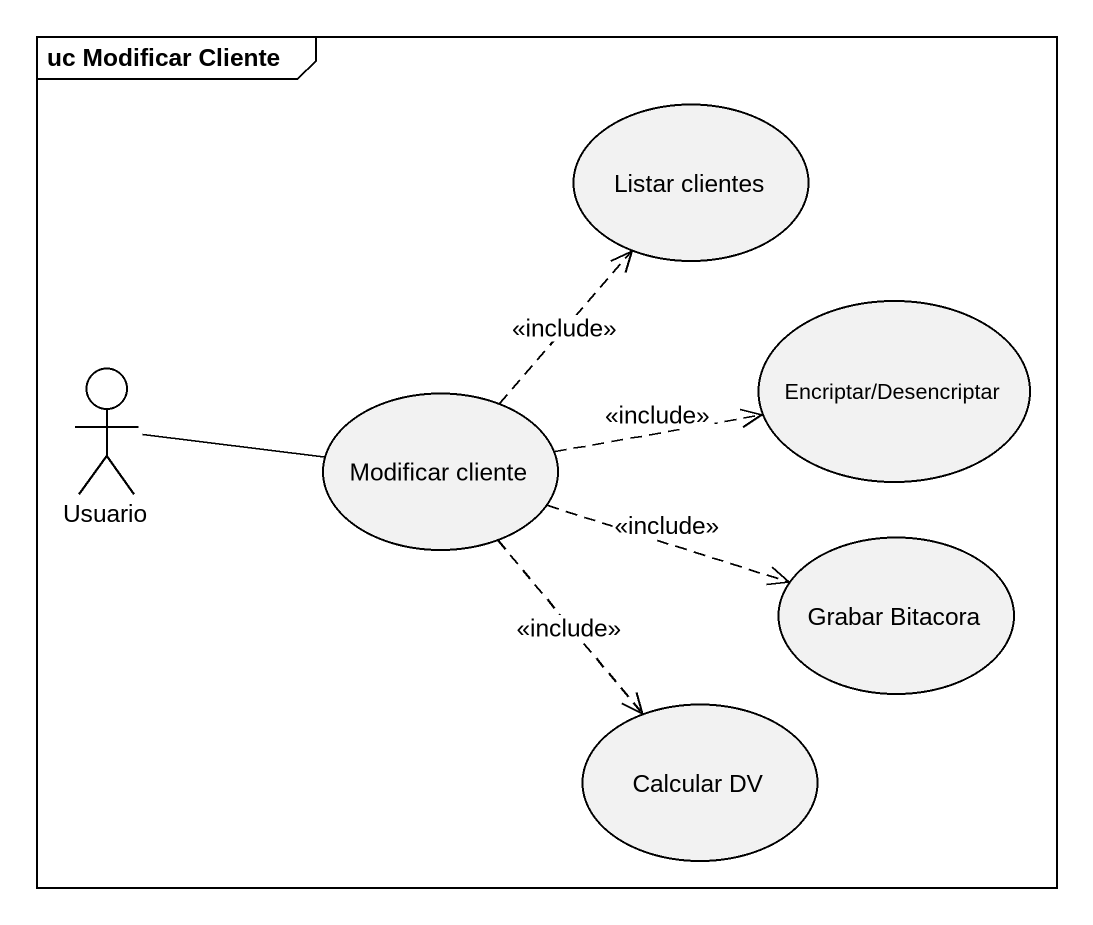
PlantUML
@startuml
mainframe uc Modificar Cliente
usecase "Listar clientes" as Listar_clientes
usecase "Encriptar/Desencriptar" as Encriptar_Desencriptar
actor Usuario
usecase "Modificar cliente" as Modificar_cliente
usecase "Grabar Bitacora" as Grabar_Bitacora
usecase "Calcular DV" as Calcular_DV
Usuario -right- Modificar_cliente
Modificar_cliente .up.> Listar_clientes : <<include>>
Modificar_cliente .right.> Encriptar_Desencriptar : <<include>>
Modificar_cliente .right.> Grabar_Bitacora : <<include>>
Modificar_cliente ..> Calcular_DV : <<include>>
@enduml
